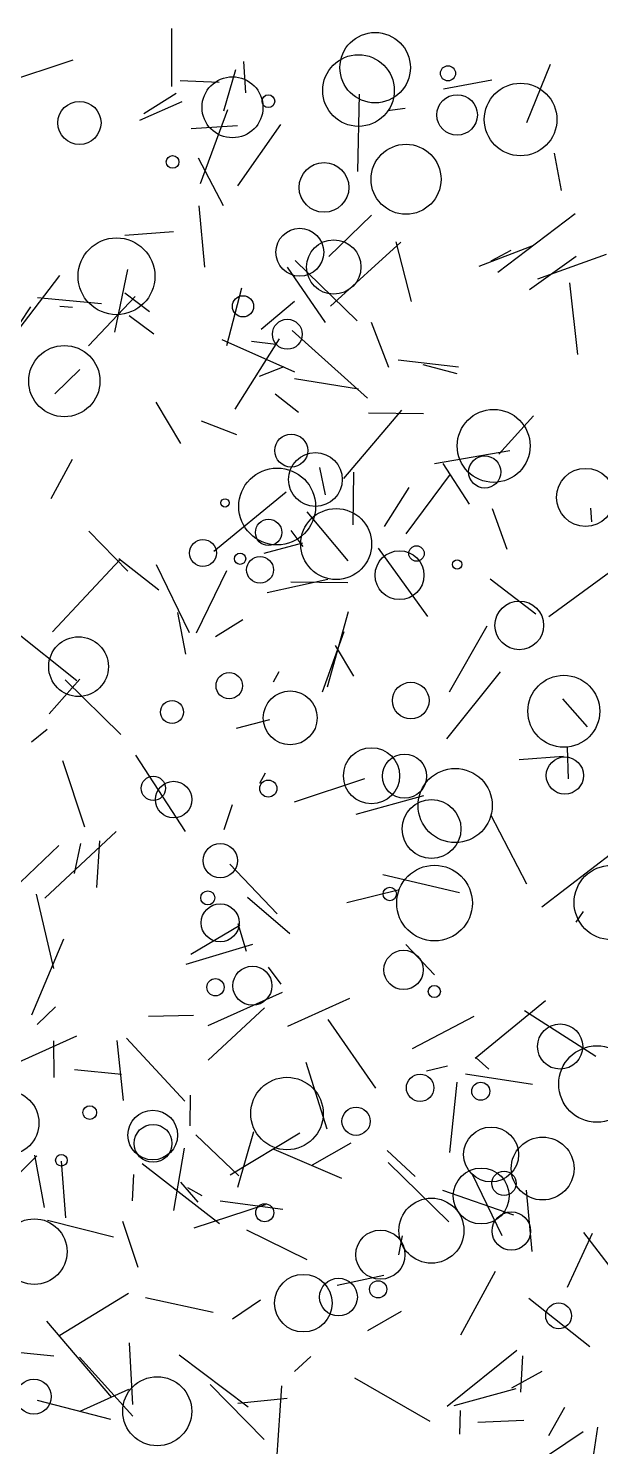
# Model space of a CAD drawing. Header units: millimetres. Extents: x -15 to 2017, y -16 to 2019.
# Drawn here: x 578.4 to 726.2, y 1643.4 to 2009.5 of the extents above; entities that cross this region are included whole.
import ezdxf

# ---------------------------------------------------------------- set-up
doc = ezdxf.new("R2010")
doc.units = ezdxf.units.MM

msp = doc.modelspace()

# ---------------------------------------------------------------- linework, layer by layer
at = {"color": 120}
for p, q in [((615.45, 1994.48), (615.43, 2009.51)), ((717.89, 1815.79), (717.63, 1823.88))]:
    msp.add_line(p, q, dxfattribs=at)
at = {"color": 150}
for p, q in [((571.83, 1995.39), (589.98, 2001.42)), ((588.1, 1702.43), (586.92, 1717.08)), ((682.1, 1649.88), (662.65, 1661.05))]:
    msp.add_line(p, q, dxfattribs=at)
at = {"color": 122}
msp.add_line((634.57, 1992.88), (634.02, 2000.97), dxfattribs=at)
at = {"color": 7}
msp.add_line((707.1, 1985.22), (713.17, 2000.28), dxfattribs=at)
at = {"color": 220}
msp.add_line((617.55, 1996.01), (627.69, 1995.61), dxfattribs=at)
at = {"color": 228}
msp.add_line((628.89, 1988.22), (631.95, 1998.91), dxfattribs=at)
at = {"color": 108}
for p, q in [((685.57, 1993.91), (698.03, 1996.2)), ((689.71, 1786.35), (669.95, 1790.97)), ((686.59, 1741.65), (681.2, 1740.33))]:
    msp.add_line(p, q, dxfattribs=at)
at = {"color": 226}
for p, q in [((608.23, 1987.57), (616.59, 1992.75)), ((680.44, 1811.43), (662.97, 1806.56))]:
    msp.add_line(p, q, dxfattribs=at)
at = {"color": 138}
msp.add_line((663.82, 1992.49), (663.37, 1972.54), dxfattribs=at)
at = {"color": 136}
for p, q in [((618.02, 1990.56), (607.11, 1985.7)), ((721.63, 1647.19), (702.15, 1634.17))]:
    msp.add_line(p, q, dxfattribs=at)
at = {"color": 172}
msp.add_line((629.83, 1988.51), (622.73, 1969.39), dxfattribs=at)
at = {"color": 8}
msp.add_line((675.7, 1988.78), (671.09, 1988.2), dxfattribs=at)
at = {"color": 176}
msp.add_line((632.47, 1968.88), (643.57, 1984.66), dxfattribs=at)
at = {"color": 76}
for p, q in [((632.41, 1984.31), (620.46, 1983.61)), ((702.97, 1952.19), (697.8, 1949.44))]:
    msp.add_line(p, q, dxfattribs=at)
at = {"color": 36}
msp.add_line((716.04, 1967.64), (714.24, 1977.29), dxfattribs=at)
at = {"color": 205}
msp.add_line((622.23, 1976.09), (628.71, 1963.8), dxfattribs=at)
at = {"color": 20}
for p, q in [((622.36, 1963.71), (623.86, 1947.9)), ((590.28, 1740.79), (602.45, 1739.53))]:
    msp.add_line(p, q, dxfattribs=at)
at = {"color": 80}
for p, q in [((666.98, 1961.25), (656.01, 1950.64)), ((703.21, 1658.58), (711.08, 1662.88))]:
    msp.add_line(p, q, dxfattribs=at)
at = {"color": 197}
msp.add_line((699.64, 1946.6), (719.55, 1961.7), dxfattribs=at)
at = {"color": 209}
msp.add_line((603.29, 1956.16), (615.84, 1957.03), dxfattribs=at)
at = {"color": 111}
msp.add_line((656.36, 1937.76), (674.57, 1954.31), dxfattribs=at)
at = {"color": 117}
msp.add_line((677.33, 1938.96), (673.38, 1954.36), dxfattribs=at)
at = {"color": 240}
msp.add_line((694.79, 1948.16), (708.89, 1953.51), dxfattribs=at)
at = {"color": 166}
for p, q in [((645.23, 1947.84), (655.02, 1933.55)), ((630.4, 1793.77), (642.61, 1780.96)), ((608.61, 1681.91), (626.13, 1678.08))]:
    msp.add_line(p, q, dxfattribs=at)
at = {"color": 114}
for p, q in [((647.29, 1949.56), (663.26, 1934.01)), ((660.99, 1872.05), (650.35, 1884.73)), ((585.07, 1738.71), (584.94, 1748.12))]:
    msp.add_line(p, q, dxfattribs=at)
at = {"color": 57}
for p, q in [((719.82, 1950.62), (707.78, 1941.98)), ((619, 1802.18), (606.12, 1821.85))]:
    msp.add_line(p, q, dxfattribs=at)
at = {"color": 195}
for p, q in [((709.9, 1944.83), (727.67, 1951.2)), ((720.24, 1925.35), (718.21, 1943.84)), ((666.93, 1933.68), (671.34, 1922.01))]:
    msp.add_line(p, q, dxfattribs=at)
at = {"color": 116}
msp.add_line((574.67, 1930.1), (586.5, 1945.71), dxfattribs=at)
at = {"color": 85}
for p, q in [((603.96, 1947.23), (600.59, 1931.06)), ((661.32, 1759.05), (645.28, 1751.87))]:
    msp.add_line(p, q, dxfattribs=at)
at = {"color": 201}
msp.add_line((603.33, 1941.25), (609.64, 1936.41), dxfattribs=at)
at = {"color": 165}
msp.add_line((633.46, 1942.45), (629.52, 1927.54), dxfattribs=at)
at = {"color": 24}
msp.add_line((578.93, 1937.64), (567.75, 1920.78), dxfattribs=at)
at = {"color": 100}
for p, q in [((580.78, 1940.06), (597.23, 1938.47)), ((687.09, 1838.28), (696.81, 1855.28)), ((716.86, 1653.51), (712.7, 1646.19))]:
    msp.add_line(p, q, dxfattribs=at)
at = {"color": 88}
msp.add_line((586.51, 1937.8), (589.76, 1937.57), dxfattribs=at)
at = {"color": 248}
for p, q in [((593.89, 1927.57), (606, 1940.25)), ((618.57, 1720.43), (615.89, 1704.35))]:
    msp.add_line(p, q, dxfattribs=at)
at = {"color": 247}
for p, q in [((638.48, 1931.82), (647.14, 1939.12)), ((665.93, 1914.04), (646.54, 1931.53)), ((705.53, 1657.46), (706.07, 1666.81))]:
    msp.add_line(p, q, dxfattribs=at)
at = {"color": 79}
msp.add_line((604.44, 1935.37), (610.78, 1930.68), dxfattribs=at)
at = {"color": 178}
for p, q in [((628.37, 1929.15), (647.12, 1920.81)), ((660.65, 1783.84), (674.2, 1787.19)), ((643.69, 1762.78), (640.43, 1767.14))]:
    msp.add_line(p, q, dxfattribs=at)
at = {"color": 45}
for p, q in [((643.18, 1929.38), (631.71, 1911.21)), ((631, 1809.03), (628.86, 1802.58)), ((602.91, 1732.77), (601.35, 1748.22))]:
    msp.add_line(p, q, dxfattribs=at)
at = {"color": 159}
for p, q in [((635.98, 1928.73), (642.24, 1928.02)), ((706.52, 1755.95), (724.87, 1744.16))]:
    msp.add_line(p, q, dxfattribs=at)
at = {"color": 70}
for p, q in [((644.31, 1922.15), (637.99, 1919.67)), ((639.36, 1756.63), (624.78, 1743.17))]:
    msp.add_line(p, q, dxfattribs=at)
at = {"color": 21}
msp.add_line((689.48, 1922.03), (673.83, 1923.82), dxfattribs=at)
at = {"color": 51}
msp.add_line((680.27, 1922.74), (689.01, 1920.44), dxfattribs=at)
at = {"color": 146}
msp.add_line((591.63, 1921.43), (585.26, 1915.16), dxfattribs=at)
at = {"color": 93}
for p, q in [((663.63, 1916.33), (647.09, 1919.06)), ((603.73, 1748.85), (618.79, 1732.58))]:
    msp.add_line(p, q, dxfattribs=at)
at = {"color": 104}
for p, q in [((648.15, 1910.39), (642.08, 1915.09)), ((643.89, 1760.62), (624.74, 1752.02))]:
    msp.add_line(p, q, dxfattribs=at)
at = {"color": 50}
msp.add_line((617.73, 1902.34), (611.4, 1912.98), dxfattribs=at)
at = {"color": 183}
msp.add_line((632.2, 1904.57), (623.1, 1908.14), dxfattribs=at)
at = {"color": 75}
msp.add_line((674.7, 1910.94), (659.72, 1893.35), dxfattribs=at)
at = {"color": 185}
for p, q in [((680.41, 1909.97), (666.23, 1910.15)), ((643.76, 1659.12), (642.44, 1639.97))]:
    msp.add_line(p, q, dxfattribs=at)
at = {"color": 230}
msp.add_line((708.82, 1909.47), (699.87, 1899.55), dxfattribs=at)
at = {"color": 254}
for p, q in [((683.21, 1897.16), (702.73, 1900.57)), ((645.86, 1775.73), (635, 1785.19))]:
    msp.add_line(p, q, dxfattribs=at)
at = {"color": 27}
msp.add_line((584.27, 1888.18), (589.79, 1898.29), dxfattribs=at)
at = {"color": 187}
for p, q in [((685.41, 1897.17), (692.19, 1886.66)), ((590.86, 1841.1), (574.3, 1854.35))]:
    msp.add_line(p, q, dxfattribs=at)
at = {"color": 175}
for p, q in [((655.09, 1889.09), (653.63, 1896.11)), ((707.08, 1788.63), (697.84, 1806.52))]:
    msp.add_line(p, q, dxfattribs=at)
at = {"color": 2}
msp.add_line((662.27, 1881.31), (662.43, 1894.93), dxfattribs=at)
at = {"color": 154}
msp.add_line((687.32, 1894.42), (675.81, 1879.05), dxfattribs=at)
at = {"color": 41}
for p, q in [((626.27, 1874.59), (644.97, 1889.83)), ((668.71, 1875.34), (681.47, 1857.72))]:
    msp.add_line(p, q, dxfattribs=at)
at = {"color": 52}
msp.add_line((670.3, 1880.95), (676.67, 1891.03), dxfattribs=at)
at = {"color": 61}
msp.add_line((702, 1874.99), (698.24, 1885.52), dxfattribs=at)
at = {"color": 12}
msp.add_line((723.54, 1885.69), (723.78, 1882.13), dxfattribs=at)
at = {"color": 123}
msp.add_line((594, 1879.73), (604.05, 1869.35), dxfattribs=at)
at = {"color": 217}
msp.add_line((646.19, 1879.9), (649.22, 1875.79), dxfattribs=at)
at = {"color": 137}
msp.add_line((649.14, 1876.64), (639.15, 1873.96), dxfattribs=at)
at = {"color": 135}
for p, q in [((584.63, 1853.73), (601.96, 1872.3)), ((580, 1718.6), (582.42, 1705.11))]:
    msp.add_line(p, q, dxfattribs=at)
at = {"color": 221}
msp.add_line((601.78, 1872.64), (612.04, 1864.54), dxfattribs=at)
at = {"color": 47}
msp.add_line((619.97, 1853.5), (611.49, 1871.01), dxfattribs=at)
at = {"color": 232}
for p, q in [((621.8, 1853.47), (629.62, 1869.55)), ((586.21, 1798.54), (569.6, 1782.73))]:
    msp.add_line(p, q, dxfattribs=at)
at = {"color": 78}
msp.add_line((655.71, 1867.27), (640.08, 1863.78), dxfattribs=at)
at = {"color": 32}
for p, q in [((697.61, 1867.4), (709.42, 1858.34)), ((569.23, 1668.42), (584.96, 1666.85))]:
    msp.add_line(p, q, dxfattribs=at)
at = {"color": 249}
for p, q in [((712.76, 1857.7), (728.46, 1869.12)), ((698.94, 1688.63), (689.96, 1672.15))]:
    msp.add_line(p, q, dxfattribs=at)
at = {"color": 203}
msp.add_line((646.15, 1866.62), (660.85, 1866.5), dxfattribs=at)
at = {"color": 227}
for p, q in [((619.08, 1847.95), (616.97, 1858.7)), ((627.92, 1706.87), (644.13, 1704.7))]:
    msp.add_line(p, q, dxfattribs=at)
at = {"color": 9}
for p, q in [((633.73, 1856.83), (626.72, 1852.45)), ((687.23, 1719.34), (689.1, 1737.45))]:
    msp.add_line(p, q, dxfattribs=at)
at = {"color": 14}
for p, q in [((655.64, 1839.54), (661.04, 1859.01)), ((665.17, 1815.82), (647.05, 1809.75))]:
    msp.add_line(p, q, dxfattribs=at)
at = {"color": 13}
msp.add_line((659.83, 1853.69), (654.28, 1838.14), dxfattribs=at)
at = {"color": 218}
msp.add_line((662.42, 1842.29), (657.71, 1850.22), dxfattribs=at)
at = {"color": 193}
msp.add_line((641.64, 1840.79), (643.13, 1843.52), dxfattribs=at)
at = {"color": 69}
msp.add_line((700.2, 1843.4), (686.33, 1826.1), dxfattribs=at)
at = {"color": 56}
for p, q in [((583.78, 1832.59), (591.7, 1841.49)), ((671.07, 1719.84), (678.24, 1713.17))]:
    msp.add_line(p, q, dxfattribs=at)
at = {"color": 223}
msp.add_line((587.89, 1841.32), (602.28, 1827.22), dxfattribs=at)
at = {"color": 244}
msp.add_line((716.29, 1836.41), (722.65, 1829.22), dxfattribs=at)
at = {"color": 94}
for p, q in [((632.14, 1828.89), (640.72, 1831.1)), ((561.34, 1699.47), (580.59, 1718.48))]:
    msp.add_line(p, q, dxfattribs=at)
at = {"color": 234}
msp.add_line((583.26, 1828.53), (579.15, 1825.29), dxfattribs=at)
at = {"color": 161}
for p, q in [((592.96, 1803.28), (587.26, 1820.41)), ((723.93, 1698.45), (717.51, 1684.46))]:
    msp.add_line(p, q, dxfattribs=at)
at = {"color": 233}
for p, q in [((705.14, 1820.77), (716.57, 1821.66)), ((641.76, 1720.15), (659.21, 1712.67))]:
    msp.add_line(p, q, dxfattribs=at)
at = {"color": 55}
msp.add_line((639.51, 1817.22), (638.07, 1814.57), dxfattribs=at)
at = {"color": 28}
msp.add_line((601.05, 1802.22), (582.63, 1784.95), dxfattribs=at)
at = {"color": 16}
msp.add_line((590.28, 1791.32), (591.94, 1799.13), dxfattribs=at)
at = {"color": 110}
for p, q in [((596.07, 1787.73), (596.87, 1799.77)), ((692.92, 1713.87), (700.64, 1697.9))]:
    msp.add_line(p, q, dxfattribs=at)
at = {"color": 22}
msp.add_line((729.78, 1797.14), (710.96, 1782.69), dxfattribs=at)
at = {"color": 131}
msp.add_line((584.99, 1766.8), (580.45, 1786), dxfattribs=at)
at = {"color": 168}
for p, q in [((719.8, 1778.78), (721.76, 1781.56)), ((630.51, 1713.54), (648.5, 1724.43))]:
    msp.add_line(p, q, dxfattribs=at)
at = {"color": 49}
msp.add_line((620.32, 1770.51), (633.02, 1778), dxfattribs=at)
at = {"color": 181}
for p, q in [((634.69, 1771.22), (632.52, 1778.33)), ((689.88, 1652.75), (689.72, 1646.62))]:
    msp.add_line(p, q, dxfattribs=at)
at = {"color": 127}
for p, q in [((579.27, 1754.86), (587.56, 1774.45)), ((621.63, 1723.86), (632.76, 1713.27)), ((674.92, 1697.79), (673.93, 1692.91))]:
    msp.add_line(p, q, dxfattribs=at)
at = {"color": 152}
msp.add_line((619.14, 1767.92), (636.36, 1773.1), dxfattribs=at)
at = {"color": 30}
msp.add_line((683.27, 1765.22), (675.81, 1773.04), dxfattribs=at)
at = {"color": 147}
msp.add_line((693.77, 1743.65), (711.94, 1758.53), dxfattribs=at)
at = {"color": 125}
for p, q in [((585.35, 1756.92), (580.62, 1752.39)), ((632.43, 1654.62), (645.24, 1655.88))]:
    msp.add_line(p, q, dxfattribs=at)
at = {"color": 68}
msp.add_line((620.99, 1754.73), (609.41, 1754.47), dxfattribs=at)
at = {"color": 101}
msp.add_line((693.43, 1754.44), (677.49, 1746.05), dxfattribs=at)
at = {"color": 148}
msp.add_line((655.74, 1753.65), (668.01, 1735.96), dxfattribs=at)
at = {"color": 5}
msp.add_line((590.83, 1749.33), (571.39, 1740.6), dxfattribs=at)
at = {"color": 145}
msp.add_line((697.3, 1740.85), (694, 1743.78), dxfattribs=at)
at = {"color": 42}
msp.add_line((655.53, 1725.35), (650.14, 1742.6), dxfattribs=at)
at = {"color": 109}
for p, q in [((691.23, 1739.64), (708.56, 1736.97)), ((631.09, 1676.35), (638.31, 1681.28))]:
    msp.add_line(p, q, dxfattribs=at)
at = {"color": 53}
msp.add_line((620.19, 1734.13), (620.06, 1726.23), dxfattribs=at)
at = {"color": 72}
msp.add_line((636.48, 1724.62), (632.42, 1710.27), dxfattribs=at)
at = {"color": 190}
msp.add_line((661.65, 1721.73), (651.65, 1716.06), dxfattribs=at)
at = {"color": 130}
msp.add_line((605.3, 1706.83), (605.6, 1713.65), dxfattribs=at)
at = {"color": 231}
msp.add_line((607.8, 1716.52), (627.73, 1701.01), dxfattribs=at)
at = {"color": 17}
msp.add_line((686.98, 1701.46), (671.25, 1716.74), dxfattribs=at)
at = {"color": 3}
msp.add_line((617.7, 1711.65), (622.18, 1706.47), dxfattribs=at)
at = {"color": 46}
msp.add_line((623.26, 1708.14), (619.54, 1710.19), dxfattribs=at)
at = {"color": 200}
msp.add_line((685.31, 1709.6), (703.61, 1703.27), dxfattribs=at)
at = {"color": 169}
msp.add_line((708.45, 1693.79), (707.04, 1709.63), dxfattribs=at)
at = {"color": 211}
msp.add_line((639.49, 1705.83), (621.11, 1699.77), dxfattribs=at)
at = {"color": 213}
msp.add_line((583.35, 1701.83), (600.39, 1697.55), dxfattribs=at)
at = {"color": 241}
msp.add_line((606.7, 1689.61), (602.75, 1701.54), dxfattribs=at)
at = {"color": 40}
msp.add_line((650.41, 1691.61), (634.76, 1699.31), dxfattribs=at)
at = {"color": 118}
msp.add_line((721.72, 1698.66), (732.86, 1684.23), dxfattribs=at)
at = {"color": 199}
msp.add_line((658.13, 1685.05), (670.21, 1687.68), dxfattribs=at)
at = {"color": 204}
msp.add_line((604.2, 1682.94), (586.53, 1672.08), dxfattribs=at)
at = {"color": 163}
msp.add_line((707.61, 1681.68), (723.4, 1669.28), dxfattribs=at)
at = {"color": 112}
msp.add_line((674.62, 1678.31), (665.91, 1673.25), dxfattribs=at)
at = {"color": 167}
msp.add_line((599.95, 1656.12), (583.17, 1675.79), dxfattribs=at)
at = {"color": 33}
msp.add_line((604.38, 1670.15), (605.26, 1654.24), dxfattribs=at)
at = {"color": 149}
msp.add_line((591.59, 1666.53), (605.36, 1651.3), dxfattribs=at)
at = {"color": 194}
msp.add_line((617.29, 1667.09), (635.15, 1653.69), dxfattribs=at)
at = {"color": 236}
msp.add_line((647.08, 1662.8), (651.35, 1666.66), dxfattribs=at)
at = {"color": 225}
msp.add_line((704.51, 1668.22), (686.51, 1653.73), dxfattribs=at)
at = {"color": 128}
msp.add_line((639.29, 1645.26), (625.36, 1659.43), dxfattribs=at)
at = {"color": 86}
msp.add_line((599.69, 1650.43), (580.7, 1655.32), dxfattribs=at)
at = {"color": 67}
for p, q in [((604.26, 1658.13), (591.69, 1652.5)), ((694.43, 1649.68), (706.36, 1650.21))]:
    msp.add_line(p, q, dxfattribs=at)
at = {"color": 38}
msp.add_line((688.31, 1654.01), (704.32, 1658.42), dxfattribs=at)
at = {"color": 235}
msp.add_line((723.64, 1636.41), (725.43, 1648.46), dxfattribs=at)
at = {"color": 244}
msp.add_circle((667.93, 1999.37), 9.09, dxfattribs=at)
at = {"color": 108}
msp.add_circle((663.63, 1993.46), 9.25, dxfattribs=at)
at = {"color": 13}
msp.add_circle((686.73, 1997.9), 1.95, dxfattribs=at)
at = {"color": 39}
for centre, radius in [((631.09, 1989.13), 7.87), ((671.7, 1786.05), 1.73)]:
    msp.add_circle(centre, radius, dxfattribs=at)
at = {"color": 97}
msp.add_circle((705.48, 1985.99), 9.37, dxfattribs=at)
at = {"color": 52}
msp.add_circle((640.36, 1990.71), 1.64, dxfattribs=at)
at = {"color": 194}
msp.add_circle((689.09, 1987.15), 5.23, dxfattribs=at)
at = {"color": 191}
msp.add_circle((591.57, 1985.1), 5.57, dxfattribs=at)
at = {"color": 181}
msp.add_circle((675.9, 1970.55), 9.04, dxfattribs=at)
at = {"color": 227}
msp.add_circle((615.62, 1975.04), 1.64, dxfattribs=at)
at = {"color": 43}
msp.add_circle((654.72, 1968.46), 6.42, dxfattribs=at)
at = {"color": 14}
msp.add_circle((601.14, 1945.52), 9.92, dxfattribs=at)
at = {"color": 36}
msp.add_circle((648.47, 1951.71), 6.18, dxfattribs=at)
at = {"color": 134}
for centre, radius in [((657.25, 1947.91), 7.02), ((703.09, 1699.05), 4.96)]:
    msp.add_circle(centre, radius, dxfattribs=at)
at = {"color": 215}
msp.add_circle((633.8, 1937.76), 2.74, dxfattribs=at)
at = {"color": 110}
msp.add_circle((645.25, 1930.54), 3.86, dxfattribs=at)
at = {"color": 6}
for centre, radius in [((587.67, 1918.44), 9.2), ((678.6, 1873.95), 1.99)]:
    msp.add_circle(centre, radius, dxfattribs=at)
at = {"color": 199}
for centre, radius in [((698.52, 1901.73), 9.42), ((626.7, 1761.98), 2.23)]:
    msp.add_circle(centre, radius, dxfattribs=at)
at = {"color": 184}
msp.add_circle((646.26, 1900.5), 4.26, dxfattribs=at)
at = {"color": 5}
for centre, radius in [((652.5, 1893.05), 6.94), ((689.11, 1871.13), 1.2)]:
    msp.add_circle(centre, radius, dxfattribs=at)
at = {"color": 115}
for centre, radius in [((696.22, 1894.99), 4.15), ((697.87, 1718.81), 7.09)]:
    msp.add_circle(centre, radius, dxfattribs=at)
at = {"color": 26}
msp.add_circle((642.63, 1886.09), 9.92, dxfattribs=at)
at = {"color": 127}
msp.add_circle((722.25, 1888.44), 7.49, dxfattribs=at)
at = {"color": 92}
for centre, radius in [((629.16, 1887.02), 1.08), ((579.79, 1656.3), 4.51)]:
    msp.add_circle(centre, radius, dxfattribs=at)
at = {"color": 9}
msp.add_circle((657.86, 1876.39), 9.16, dxfattribs=at)
at = {"color": 32}
msp.add_circle((640.41, 1879.39), 3.4, dxfattribs=at)
at = {"color": 88}
for centre, radius in [((623.46, 1874.07), 3.48), ((624.7, 1785.05), 1.81)]:
    msp.add_circle(centre, radius, dxfattribs=at)
at = {"color": 51}
msp.add_circle((674.23, 1868.35), 6.31, dxfattribs=at)
at = {"color": 171}
msp.add_circle((633.06, 1872.59), 1.44, dxfattribs=at)
at = {"color": 153}
msp.add_circle((638.2, 1869.73), 3.46, dxfattribs=at)
at = {"color": 139}
msp.add_circle((705.15, 1855.39), 6.29, dxfattribs=at)
at = {"color": 176}
msp.add_circle((591.34, 1844.74), 7.71, dxfattribs=at)
at = {"color": 241}
msp.add_circle((630.25, 1839.83), 3.41, dxfattribs=at)
at = {"color": 208}
msp.add_circle((716.64, 1833.22), 9.29, dxfattribs=at)
at = {"color": 21}
msp.add_circle((646, 1831.52), 6.95, dxfattribs=at)
at = {"color": 251}
msp.add_circle((677.13, 1835.99), 4.72, dxfattribs=at)
at = {"color": 124}
msp.add_circle((615.49, 1833.02), 2.96, dxfattribs=at)
at = {"color": 239}
msp.add_circle((666.99, 1816.57), 7.25, dxfattribs=at)
at = {"color": 186}
msp.add_circle((675.5, 1816.48), 5.69, dxfattribs=at)
at = {"color": 10}
msp.add_circle((716.91, 1816.64), 4.81, dxfattribs=at)
at = {"color": 81}
msp.add_circle((610.65, 1813.34), 3.15, dxfattribs=at)
at = {"color": 152}
msp.add_circle((688.59, 1808.89), 9.58, dxfattribs=at)
at = {"color": 1}
msp.add_circle((615.9, 1810.43), 4.71, dxfattribs=at)
at = {"color": 201}
msp.add_circle((640.34, 1813.27), 2.21, dxfattribs=at)
at = {"color": 192}
msp.add_circle((682.48, 1802.85), 7.6, dxfattribs=at)
at = {"color": 107}
msp.add_circle((627.93, 1794.66), 4.43, dxfattribs=at)
at = {"color": 114}
msp.add_circle((683.26, 1783.71), 9.77, dxfattribs=at)
at = {"color": 29}
for centre, radius in [((728.89, 1783.85), 9.59), ((639.41, 1703.77), 2.33)]:
    msp.add_circle(centre, radius, dxfattribs=at)
at = {"color": 209}
msp.add_circle((627.91, 1778.61), 4.92, dxfattribs=at)
at = {"color": 111}
msp.add_circle((675.27, 1766.45), 5.08, dxfattribs=at)
at = {"color": 57}
msp.add_circle((636.24, 1762.37), 5.04, dxfattribs=at)
at = {"color": 237}
msp.add_circle((683.21, 1760.89), 1.58, dxfattribs=at)
at = {"color": 105}
msp.add_circle((715.69, 1746.68), 5.83, dxfattribs=at)
at = {"color": 22}
msp.add_circle((725.2, 1737), 9.88, dxfattribs=at)
at = {"color": 217}
msp.add_circle((679.53, 1736.02), 3.55, dxfattribs=at)
at = {"color": 106}
msp.add_circle((645.16, 1729.37), 9.36, dxfattribs=at)
at = {"color": 175}
msp.add_circle((695.21, 1735.15), 2.33, dxfattribs=at)
at = {"color": 102}
msp.add_circle((572.79, 1726.96), 8.31, dxfattribs=at)
at = {"color": 154}
msp.add_circle((594.23, 1729.63), 1.76, dxfattribs=at)
at = {"color": 109}
msp.add_circle((610.51, 1723.84), 6.41, dxfattribs=at)
at = {"color": 156}
msp.add_circle((662.99, 1727.39), 3.64, dxfattribs=at)
at = {"color": 150}
msp.add_circle((610.58, 1721.68), 4.89, dxfattribs=at)
at = {"color": 174}
msp.add_circle((711.18, 1715.18), 8.11, dxfattribs=at)
at = {"color": 77}
msp.add_circle((586.9, 1717.31), 1.49, dxfattribs=at)
at = {"color": 202}
msp.add_circle((695.32, 1708.1), 7.22, dxfattribs=at)
at = {"color": 213}
msp.add_circle((701.21, 1711.36), 3.13, dxfattribs=at)
at = {"color": 28}
msp.add_circle((682.46, 1699.15), 8.4, dxfattribs=at)
at = {"color": 98}
msp.add_circle((579.92, 1693.73), 8.47, dxfattribs=at)
at = {"color": 238}
msp.add_circle((669.28, 1692.95), 6.34, dxfattribs=at)
at = {"color": 172}
msp.add_circle((649.41, 1680.43), 7.44, dxfattribs=at)
at = {"color": 35}
msp.add_circle((658.46, 1682), 4.88, dxfattribs=at)
at = {"color": 45}
msp.add_circle((668.69, 1684.02), 2.22, dxfattribs=at)
at = {"color": 8}
msp.add_circle((715.31, 1677.16), 3.34, dxfattribs=at)
at = {"color": 207}
msp.add_circle((611.65, 1652.53), 8.91, dxfattribs=at)

doc.saveas('drawing.dxf')
